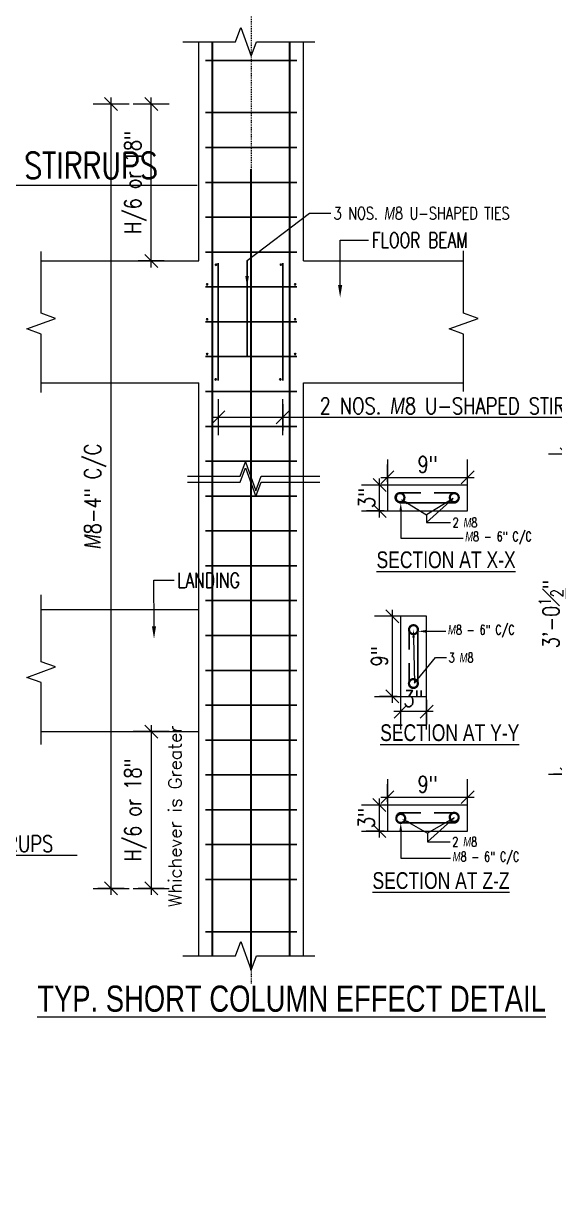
# Model space of a CAD drawing. Header units: inches. Extents: x 0 to 162649, y -36601 to -26324.
# Drawn here: x 150991.8 to 151052.7, y -27428.8 to -27294.4 of the extents above; entities that cross this region are included whole.
import ezdxf
from ezdxf import colors
from ezdxf.entities.mleader import LeaderData, LeaderLine
from ezdxf.math import Vec2, Vec3

# ---------------------------------------------------------------- set-up
doc = ezdxf.new("R2010")
doc.units = ezdxf.units.IN
doc.header["$MEASUREMENT"] = 0
doc.linetypes.add('CENTER2', pattern=[1.125, 0.75, -0.125, 0.125, -0.125])
for name, color, linetype, lineweight in [('Center Line', 253, 'CENTER2', 5), ('Dim', 1, 'Continuous', 13), ('dimention', 1, 'Continuous', 13), ('l', 61, 'Continuous', 13), ('Line', 31, 'Continuous', 5), ('Rein', 3, 'Continuous', 30), ('Stirrups', 191, 'Continuous', 25), ('TEXT', 7, 'Continuous', 9), ('Title', 4, 'Continuous', 18)]:
    doc.layers.add(name, color=color, linetype=linetype, lineweight=lineweight)
doc.styles.add('Arial', font='arial.ttf', dxfattribs={"width": 0.8})
doc.styles.add('rmtext', font='romans.shx', dxfattribs={"width": 0.8})
doc.styles.add('romans', font='romans.shx', dxfattribs={"width": 0.75})
doc.styles.add('S20', font='romans.shx', dxfattribs={"width": 0.75})
doc.dimstyles.new('Copy of DIM 48', dxfattribs={"dimscale": 48, "dimtxt": 0.0625, "dimasz": 0.046875, "dimexe": 0.0625, "dimexo": 0.015625, "dimgap": 0.015625, "dimtad": 3, "dimdec": 1, "dimzin": 3, "dimdsep": 46, "dimlunit": 4, "dimtxsty": 'rmtext', "dimblk": 'OBLIQUE', "dimcen": 0.09375, "dimdle": 0.03125, "dimclrd": 1, "dimclre": 1, "dimclrt": 2, "dimadec": 0, "dimazin": 0, "dimtfac": 0.75, "dimtdec": 1, "dimtix": 1, "dimtmove": 0, "dimatfit": 3, "dimfxl": 0.0625, "dimfxlon": 1, "dimfrac": 1, "dimtolj": 1, "dimtzin": 0, "dimlwd": -1, "dimlwe": 5, "dimarcsym": 0})
doc.dimstyles.new('DIM-24', dxfattribs={"dimscale": 24, "dimtxt": 0.078125, "dimasz": 0.0625, "dimexe": 0.0625, "dimexo": 0.015625, "dimgap": 0.015625, "dimtad": 1, "dimdec": 1, "dimzin": 3, "dimdsep": 46, "dimlunit": 4, "dimtxsty": 'rmtext', "dimblk": 'OBLIQUE', "dimcen": 0.09375, "dimdle": 0.03125, "dimclrd": 1, "dimclre": 1, "dimclrt": 2, "dimadec": 0, "dimazin": 0, "dimtfac": 0.75, "dimtdec": 1, "dimtix": 1, "dimtmove": 0, "dimatfit": 3, "dimfxl": 0.0625, "dimfxlon": 1, "dimfrac": 1, "dimtolj": 1, "dimtzin": 0, "dimlwd": -1, "dimlwe": 5, "dimarcsym": 0})

# ---------------------------------------------------------------- blocks, each defined once
blk = doc.blocks.new('_Oblique')
for p, q in [((0, -1.375), (0, 1.375)), ((-0.495, -0.495), (0.495, 0.495))]:
    blk.add_line(p, q)
blk = doc.blocks.new('*D1249')
at = {"layer": 'Defpoints', "color": 0, "transparency": 16777216}
for p in [(151033.5, -27347.41), (151042.7, -27346.54), (151042.7, -27347.41)]:
    blk.add_point(p, dxfattribs=at)
at = {"layer": 'dimention', "color": 1, "lineweight": 5, "transparency": 16777216}
for p, q in [((151033.5, -27347.03), (151033.5, -27345.04)), ((151042.7, -27347.03), (151042.7, -27345.04))]:
    blk.add_line(p, q, dxfattribs=at)
at = {"layer": 'dimention', "color": 1, "transparency": 16777216}
blk.add_line((151032.75, -27346.54), (151043.45, -27346.54), dxfattribs=at)
at = {"layer": 'dimention', "color": 1, "transparency": 16777216, "xscale": 1.5, "yscale": 1.5, "zscale": 1.5, "rotation": 180}
blk.add_blockref('_Oblique', (151033.5, -27346.54), dxfattribs=at)
at = {"layer": 'dimention', "color": 1, "transparency": 16777216, "xscale": 1.5, "yscale": 1.5, "zscale": 1.5}
blk.add_blockref('_Oblique', (151042.7, -27346.54), dxfattribs=at)
at = {"layer": 'dimention', "color": 2, "transparency": 16777216, "insert": (151038.1, -27345.05), "char_height": 1.875, "attachment_point": 5, "style": 'rmtext'}
blk.add_mtext('\\A1;9"', dxfattribs=at)
blk = doc.blocks.new('*D1250')
at = {"layer": 'Defpoints', "color": 0, "transparency": 16777216}
for p in [(151032.61, -27347.41), (151033.5, -27347.41), (151033.5, -27350.39)]:
    blk.add_point(p, dxfattribs=at)
at = {"layer": 'dimention', "color": 1, "lineweight": 5, "transparency": 16777216}
for p, q in [((151033.12, -27347.41), (151031.11, -27347.41)), ((151033.12, -27350.39), (151031.11, -27350.39))]:
    blk.add_line(p, q, dxfattribs=at)
at = {"layer": 'dimention', "color": 1, "transparency": 16777216}
blk.add_line((151032.61, -27351.14), (151032.61, -27346.66), dxfattribs=at)
at = {"layer": 'dimention', "color": 1, "transparency": 16777216, "xscale": 1.5, "yscale": 1.5, "zscale": 1.5}
for p, rotation in [((151032.61, -27347.41), 90), ((151032.61, -27350.39), 270)]:
    blk.add_blockref('_Oblique', p, dxfattribs=dict(at, rotation=rotation))
at = {"layer": 'dimention', "color": 2, "transparency": 16777216, "insert": (151031.12, -27348.9), "char_height": 1.875, "attachment_point": 5, "rotation": 90, "style": 'rmtext'}
blk.add_mtext('\\A1;3"', dxfattribs=at)
blk = doc.blocks.new('*D1254')
at = {"layer": 'Defpoints', "color": 0, "transparency": 16777216}
for p in [(151054.04, -27343.87), (151058.14, -27343.87), (151058.14, -27380.59)]:
    blk.add_point(p, dxfattribs=at)
at = {"layer": 'dimention', "color": 1, "transparency": 16777216}
blk.add_line((151054.04, -27381.34), (151054.04, -27343.12), dxfattribs=at)
at = {"layer": 'dimention', "color": 1, "lineweight": 5, "transparency": 16777216}
for p, q in [((151055.54, -27343.87), (151052.54, -27343.87)), ((151055.54, -27380.59), (151052.54, -27380.59))]:
    blk.add_line(p, q, dxfattribs=at)
at = {"layer": 'dimention', "color": 1, "transparency": 16777216, "xscale": 1.5, "yscale": 1.5, "zscale": 1.5}
for p, rotation in [((151054.04, -27343.87), 90), ((151054.04, -27380.59), 270)]:
    blk.add_blockref('_Oblique', p, dxfattribs=dict(at, rotation=rotation))
at = {"layer": 'dimention', "color": 2, "transparency": 16777216, "insert": (151052.26, -27362.23), "char_height": 1.875, "attachment_point": 5, "rotation": 90, "style": 'rmtext'}
blk.add_mtext('\\A1;3\'-0{\\H0.750000x;\\S1#2;}"', dxfattribs=at)
blk = doc.blocks.new('*D1258')
at = {"layer": 'Defpoints', "color": 0, "transparency": 16777216}
for p in [(151034.08, -27362.47), (151035, -27362.47), (151035, -27371.67)]:
    blk.add_point(p, dxfattribs=at)
at = {"layer": 'dimention', "color": 1, "lineweight": 5, "transparency": 16777216}
for p, q in [((151034.62, -27362.47), (151032.58, -27362.47)), ((151034.62, -27371.67), (151032.58, -27371.67))]:
    blk.add_line(p, q, dxfattribs=at)
at = {"layer": 'dimention', "color": 1, "transparency": 16777216}
blk.add_line((151034.08, -27372.42), (151034.08, -27361.72), dxfattribs=at)
at = {"layer": 'dimention', "color": 1, "transparency": 16777216, "xscale": 1.5, "yscale": 1.5, "zscale": 1.5}
for p, rotation in [((151034.08, -27362.47), 90), ((151034.08, -27371.67), 270)]:
    blk.add_blockref('_Oblique', p, dxfattribs=dict(at, rotation=rotation))
at = {"layer": 'dimention', "color": 2, "transparency": 16777216, "insert": (151032.59, -27367.07), "char_height": 1.875, "attachment_point": 5, "rotation": 90, "style": 'rmtext'}
blk.add_mtext('\\A1;9"', dxfattribs=at)
blk = doc.blocks.new('*D1259')
at = {"layer": 'Defpoints', "color": 0, "transparency": 16777216}
for p in [(151035, -27371.67), (151037.99, -27371.67), (151035, -27373.41)]:
    blk.add_point(p, dxfattribs=at)
at = {"layer": 'dimention', "color": 1, "lineweight": 5, "transparency": 16777216}
for p, q in [((151035, -27372.05), (151035, -27374.91)), ((151037.99, -27372.05), (151037.99, -27374.91))]:
    blk.add_line(p, q, dxfattribs=at)
at = {"layer": 'dimention', "color": 1, "transparency": 16777216}
blk.add_line((151038.74, -27373.41), (151034.25, -27373.41), dxfattribs=at)
at = {"layer": 'dimention', "color": 1, "transparency": 16777216, "xscale": 1.5, "yscale": 1.5, "zscale": 1.5, "rotation": 180}
blk.add_blockref('_Oblique', (151035, -27373.41), dxfattribs=at)
at = {"layer": 'dimention', "color": 1, "transparency": 16777216, "xscale": 1.5, "yscale": 1.5, "zscale": 1.5}
blk.add_blockref('_Oblique', (151037.99, -27373.41), dxfattribs=at)
at = {"layer": 'dimention', "color": 2, "transparency": 16777216, "insert": (151036.49, -27371.92), "char_height": 1.875, "attachment_point": 5, "style": 'rmtext'}
blk.add_mtext('\\A1;3"', dxfattribs=at)
blk = doc.blocks.new('*D1260')
at = {"layer": 'Defpoints', "color": 0, "transparency": 16777216}
for p in [(151042.7, -27383.23), (151033.5, -27384.13), (151042.7, -27384.13)]:
    blk.add_point(p, dxfattribs=at)
at = {"layer": 'dimention', "color": 1, "lineweight": 5, "transparency": 16777216}
for p, q in [((151033.5, -27383.76), (151033.5, -27381.73)), ((151042.7, -27383.76), (151042.7, -27381.73))]:
    blk.add_line(p, q, dxfattribs=at)
at = {"layer": 'dimention', "color": 1, "transparency": 16777216}
blk.add_line((151032.75, -27383.23), (151043.45, -27383.23), dxfattribs=at)
at = {"layer": 'dimention', "color": 1, "transparency": 16777216, "xscale": 1.5, "yscale": 1.5, "zscale": 1.5, "rotation": 180}
blk.add_blockref('_Oblique', (151033.5, -27383.23), dxfattribs=at)
at = {"layer": 'dimention', "color": 1, "transparency": 16777216, "xscale": 1.5, "yscale": 1.5, "zscale": 1.5}
blk.add_blockref('_Oblique', (151042.7, -27383.23), dxfattribs=at)
at = {"layer": 'dimention', "color": 2, "transparency": 16777216, "insert": (151038.1, -27381.74), "char_height": 1.875, "attachment_point": 5, "style": 'rmtext'}
blk.add_mtext('\\A1;9"', dxfattribs=at)
blk = doc.blocks.new('*D1261')
at = {"layer": 'Defpoints', "color": 0, "transparency": 16777216}
for p in [(151032.58, -27384.13), (151033.5, -27384.13), (151033.5, -27387.12)]:
    blk.add_point(p, dxfattribs=at)
at = {"layer": 'dimention', "color": 1, "transparency": 16777216}
blk.add_line((151032.58, -27387.87), (151032.58, -27383.38), dxfattribs=at)
at = {"layer": 'dimention', "color": 1, "lineweight": 5, "transparency": 16777216}
for p, q in [((151033.12, -27384.13), (151031.08, -27384.13)), ((151033.12, -27387.12), (151031.08, -27387.12))]:
    blk.add_line(p, q, dxfattribs=at)
at = {"layer": 'dimention', "color": 1, "transparency": 16777216, "xscale": 1.5, "yscale": 1.5, "zscale": 1.5}
for p, rotation in [((151032.58, -27384.13), 90), ((151032.58, -27387.12), 270)]:
    blk.add_blockref('_Oblique', p, dxfattribs=dict(at, rotation=rotation))
at = {"layer": 'dimention', "color": 2, "transparency": 16777216, "insert": (151031.09, -27385.63), "char_height": 1.875, "attachment_point": 5, "rotation": 90, "style": 'rmtext'}
blk.add_mtext('\\A1;3"', dxfattribs=at)
blk = doc.blocks.new('_DotSmall')
at = {"color": 0, "linetype": 'ByBlock', "const_width": 0.5}
blk.add_lwpolyline([(-0.0625, 0, 1), (0.0625, 0, 1)], format="xyb", close=True, dxfattribs=at)
blk = doc.blocks.new('*D1302')
at = {"layer": 'Defpoints', "color": 0, "transparency": 16777216}
for p in [(150940.81, -27307.72), (150946.7, -27307.72), (150946.7, -27313)]:
    blk.add_point(p, dxfattribs=at)
at = {"layer": 'dimention', "color": 1, "lineweight": 5, "transparency": 16777216}
for p, q in [((150940.81, -27310), (150940.81, -27316)), ((150946.7, -27310), (150946.7, -27316))]:
    blk.add_line(p, q, dxfattribs=at)
at = {"layer": 'dimention', "color": 1, "transparency": 16777216}
for p, q in [((150939.31, -27313), (150946.7, -27313)), ((150946.7, -27313), (151011.7, -27313))]:
    blk.add_line(p, q, dxfattribs=at)
at = {"layer": 'dimention', "color": 1, "transparency": 16777216, "xscale": 2.25, "yscale": 2.25, "zscale": 2.25, "rotation": 180}
blk.add_blockref('_Oblique', (150940.81, -27313), dxfattribs=at)
at = {"layer": 'dimention', "color": 1, "transparency": 16777216, "xscale": 2.25, "yscale": 2.25, "zscale": 2.25}
blk.add_blockref('_Oblique', (150946.7, -27313), dxfattribs=at)
at = {"layer": 'dimention', "color": 2, "transparency": 16777216, "insert": (150980.32, -27310.75), "char_height": 3, "attachment_point": 5, "style": 'rmtext'}
blk.add_mtext('\\A1;{\\C2;2 NOS. \\Fgothici|c0;M\\Fromans|c0;8 U-SHAPED STIRRUPS}', dxfattribs=at)
blk = doc.blocks.new('*D1304')
at = {"layer": 'Defpoints', "color": 0, "transparency": 16777216}
for p in [(150940.81, -27387.64), (150946.7, -27387.64), (150946.7, -27389.89)]:
    blk.add_point(p, dxfattribs=at)
at = {"layer": 'dimention', "color": 1, "lineweight": 5, "transparency": 16777216}
for p, q in [((150940.81, -27388.39), (150940.81, -27391.39)), ((150946.7, -27388.39), (150946.7, -27391.39))]:
    blk.add_line(p, q, dxfattribs=at)
at = {"layer": 'dimention', "color": 1, "transparency": 16777216}
for p, q in [((150940.06, -27389.89), (150946.7, -27389.89)), ((150946.7, -27389.89), (150997.93, -27389.89))]:
    blk.add_line(p, q, dxfattribs=at)
at = {"layer": 'dimention', "color": 1, "transparency": 16777216, "xscale": 1.5, "yscale": 1.5, "zscale": 1.5, "rotation": 180}
blk.add_blockref('_Oblique', (150940.81, -27389.89), dxfattribs=at)
at = {"layer": 'dimention', "color": 1, "transparency": 16777216, "xscale": 1.5, "yscale": 1.5, "zscale": 1.5}
blk.add_blockref('_Oblique', (150946.7, -27389.89), dxfattribs=at)
at = {"layer": 'dimention', "color": 2, "transparency": 16777216, "insert": (150978.41, -27388.58), "char_height": 1.875, "attachment_point": 5, "style": 'rmtext'}
blk.add_mtext('\\A1;{\\C2;2 NOS. \\Fgothici|c0;M\\Fromans|c0;8 U-SHAPED STIRRUPS}', dxfattribs=at)
blk = doc.blocks.new('*D1282')
at = {"layer": 'Defpoints', "color": 0, "transparency": 16777216}
for p in [(151006.42, -27303.7), (151011.88, -27303.7), (151011.88, -27321.7)]:
    blk.add_point(p, dxfattribs=at)
at = {"layer": 'dimention', "color": 1, "transparency": 16777216}
blk.add_line((151006.42, -27322.45), (151006.42, -27302.95), dxfattribs=at)
at = {"layer": 'dimention', "color": 1, "lineweight": 5, "transparency": 16777216}
for p, q in [((151007.92, -27303.7), (151004.92, -27303.7)), ((151007.92, -27321.7), (151004.92, -27321.7))]:
    blk.add_line(p, q, dxfattribs=at)
at = {"layer": 'dimention', "color": 1, "transparency": 16777216, "xscale": 1.5, "yscale": 1.5, "zscale": 1.5}
for p, rotation in [((151006.42, -27303.7), 90), ((151006.42, -27321.7), 270)]:
    blk.add_blockref('_Oblique', p, dxfattribs=dict(at, rotation=rotation))
at = {"layer": 'dimention', "color": 2, "transparency": 16777216, "insert": (151004.62, -27312.7), "char_height": 1.875, "attachment_point": 5, "rotation": 90, "style": 'rmtext'}
blk.add_mtext('\\A1;H/6 or 18"', dxfattribs=at)
blk = doc.blocks.new('*D1283')
at = {"layer": 'Defpoints', "color": 0, "transparency": 16777216}
for p in [(151001.81, -27303.7), (151011.88, -27303.7), (151011.88, -27393.7)]:
    blk.add_point(p, dxfattribs=at)
at = {"layer": 'dimention', "color": 1, "transparency": 16777216}
blk.add_line((151001.81, -27394.45), (151001.81, -27302.95), dxfattribs=at)
at = {"layer": 'dimention', "color": 1, "lineweight": 5, "transparency": 16777216}
for p, q in [((151003.31, -27303.7), (151000.31, -27303.7)), ((151003.31, -27393.7), (151000.31, -27393.7))]:
    blk.add_line(p, q, dxfattribs=at)
at = {"layer": 'dimention', "color": 1, "transparency": 16777216, "xscale": 1.5, "yscale": 1.5, "zscale": 1.5}
for p, rotation in [((151001.81, -27303.7), 90), ((151001.81, -27393.7), 270)]:
    blk.add_blockref('_Oblique', p, dxfattribs=dict(at, rotation=rotation))
at = {"layer": 'dimention', "color": 2, "transparency": 16777216, "insert": (151000.01, -27348.7), "char_height": 1.875, "attachment_point": 5, "rotation": 90, "style": 'rmtext'}
blk.add_mtext('\\A1;{\\Fgothici|c0;M}8-4" C/C', dxfattribs=at)
blk = doc.blocks.new('*D1284')
at = {"layer": 'Defpoints', "color": 0, "transparency": 16777216}
for p in [(151013.44, -27375.7), (151006.42, -27393.7), (151011.88, -27393.7)]:
    blk.add_point(p, dxfattribs=at)
at = {"layer": 'dimention', "color": 1, "lineweight": 5, "transparency": 16777216}
for p, q in [((151007.92, -27375.7), (151004.92, -27375.7)), ((151007.92, -27393.7), (151004.92, -27393.7))]:
    blk.add_line(p, q, dxfattribs=at)
at = {"layer": 'dimention', "color": 1, "transparency": 16777216}
blk.add_line((151006.42, -27374.95), (151006.42, -27394.45), dxfattribs=at)
at = {"layer": 'dimention', "color": 1, "transparency": 16777216, "xscale": 1.5, "yscale": 1.5, "zscale": 1.5}
for p, rotation in [((151006.42, -27375.7), 90), ((151006.42, -27393.7), 270)]:
    blk.add_blockref('_Oblique', p, dxfattribs=dict(at, rotation=rotation))
at = {"layer": 'dimention', "color": 2, "transparency": 16777216, "insert": (151004.62, -27384.7), "char_height": 1.875, "attachment_point": 5, "rotation": 90, "style": 'rmtext'}
blk.add_mtext('\\A1;H/6 or 18"', dxfattribs=at)
blk = doc.blocks.new('*D1285')
at = {"layer": 'Defpoints', "color": 0, "transparency": 16777216}
for p in [(151014.1, -27335.43), (151021.49, -27335.43), (151021.49, -27339.64)]:
    blk.add_point(p, dxfattribs=at)
at = {"layer": 'dimention', "color": 1, "lineweight": 5, "transparency": 16777216}
for p, q in [((151014.1, -27338.14), (151014.1, -27341.14)), ((151021.49, -27338.14), (151021.49, -27341.14))]:
    blk.add_line(p, q, dxfattribs=at)
at = {"layer": 'dimention', "color": 1, "transparency": 16777216}
for p, q in [((151013.35, -27339.64), (151021.49, -27339.64)), ((151021.49, -27339.64), (151062.02, -27339.64))]:
    blk.add_line(p, q, dxfattribs=at)
at = {"layer": 'dimention', "color": 1, "transparency": 16777216, "xscale": 1.5, "yscale": 1.5, "zscale": 1.5, "rotation": 180}
blk.add_blockref('_Oblique', (151014.1, -27339.64), dxfattribs=at)
at = {"layer": 'dimention', "color": 1, "transparency": 16777216, "xscale": 1.5, "yscale": 1.5, "zscale": 1.5}
blk.add_blockref('_Oblique', (151021.49, -27339.64), dxfattribs=at)
at = {"layer": 'dimention', "color": 2, "transparency": 16777216, "insert": (151042.51, -27338.33), "char_height": 1.875, "attachment_point": 5, "style": 'rmtext'}
blk.add_mtext('\\A1;{\\C2;2 NOS. \\Fgothici|c0;M\\Fromans|c0;8 U-SHAPED STIRRUPS}', dxfattribs=at)
blk = doc.blocks.new('*U1221')
at = {"layer": 'Stirrups'}
blk.add_line((5.22, 0), (-5.22, 0), dxfattribs=at)
blk = doc.blocks.new('*U1222')
at = {"layer": 'Dim', "color": 0, "linetype": 'ByBlock', "lineweight": -2, "transparency": 16777216}
for p in [(0, 88), (0, 84), (0, 80), (0, 76), (0, 72), (0, 68), (0, 64), (0, 60), (0, 56), (0, 52), (0, 48), (0, 44), (0, 40), (0, 36), (0, 32), (0, 28), (0, 24), (0, 20), (0, 16), (0, 12), (0, 8), (0, 4), (0, 0)]:
    blk.add_blockref('*U1221', p, dxfattribs=at)

msp = doc.modelspace()

# ---------------------------------------------------------------- linework, layer by layer
at = {"layer": 'Center Line', "ltscale": 0.05}
msp.add_line((151017.88, -27292.15), (151017.88, -27404.61), dxfattribs=at)
at = {"layer": 'l'}
for p, q in [((151011.88, -27321.7), (151011.88, -27296.56)), ((151023.88, -27321.7), (151023.88, -27296.56)), ((150993.8, -27321.7), (151011.88, -27321.7)), ((151023.88, -27321.7), (151042.24, -27321.7)), ((150993.79, -27335.7), (151011.88, -27335.7)), ((151011.88, -27401.43), (151011.88, -27335.7)), ((151023.88, -27335.7), (151042.24, -27335.7)), ((151023.88, -27401.43), (151023.88, -27335.7)), ((150993.8, -27361.7), (151011.88, -27361.7)), ((150993.79, -27375.7), (151011.88, -27375.7))]:
    msp.add_line(p, q, dxfattribs=at)
for points in [[(151033.5, -27350.39), (151042.7, -27350.39), (151042.7, -27347.41), (151033.5, -27347.41)], [(151037.99, -27371.67), (151037.99, -27362.47), (151035, -27362.47), (151035, -27371.67)], [(151033.5, -27387.12), (151042.7, -27387.12), (151042.7, -27384.13), (151033.5, -27384.13)]]:
    msp.add_lwpolyline(points, close=True, dxfattribs=at)
at = {"layer": 'Line'}
for points in [[(151010.03, -27296.56), (151016.08, -27296.56), (151016.68, -27294.91), (151017.88, -27298.21), (151018.48, -27296.56), (151025.19, -27296.56)], [(150993.8, -27336.8), (150993.8, -27330.09), (150992.15, -27329.49), (150995.44, -27328.29), (150993.8, -27327.69), (150993.8, -27320.61)], [(151042.24, -27336.69), (151042.24, -27330.09), (151040.59, -27329.49), (151043.89, -27328.29), (151042.24, -27327.69), (151042.24, -27320.54)], [(151010.59, -27346.41), (151016.63, -27346.41), (151017.23, -27344.76), (151018.43, -27348.06), (151019.03, -27346.41), (151025.75, -27346.41)], [(151010.59, -27347.08), (151016.63, -27347.08), (151017.23, -27345.43), (151018.43, -27348.73), (151019.03, -27347.08), (151025.75, -27347.08)], [(150993.8, -27377.2), (150993.8, -27370.09), (150992.15, -27369.49), (150995.44, -27368.29), (150993.8, -27367.69), (150993.8, -27360.01)], [(151010.03, -27401.43), (151016.08, -27401.43), (151016.68, -27399.78), (151017.88, -27403.08), (151018.48, -27401.43), (151025.19, -27401.43)]]:
    msp.add_lwpolyline(points, dxfattribs=at)
at = {"layer": 'Rein'}
for p, q in [((151013.44, -27401.43), (151013.44, -27296.56)), ((151022.32, -27401.43), (151022.32, -27296.56)), ((151017.88, -27403.08), (151017.88, -27311.16))]:
    msp.add_line(p, q, dxfattribs=at)
at = {"layer": 'Stirrups'}
for p, q in [((151023.1, -27298.68), (151012.66, -27298.68)), ((151014.1, -27335.43), (151014.1, -27321.97)), ((151021.49, -27335.43), (151021.49, -27321.97)), ((151023.1, -27324.68), (151012.66, -27324.68)), ((151023.1, -27328.68), (151012.66, -27328.68)), ((151023.1, -27332.68), (151012.66, -27332.68)), ((151035.98, -27364.01), (151035.98, -27366.29)), ((151012.66, -27398.68), (151023.1, -27398.68))]:
    msp.add_line(p, q, dxfattribs=at)
for points in [[(151038.88, -27348.3), (151041.16, -27348.3, -0.414214), (151041.68, -27348.81), (151041.68, -27348.94, -0.414214), (151041.16, -27349.45), (151035.03, -27349.45, -0.414214), (151034.52, -27348.94), (151034.52, -27348.81, -0.414214), (151035.03, -27348.3), (151037.32, -27348.3)], [(151035.98, -27364.01, -0.414214), (151036.49, -27363.49, -0.414214), (151037, -27364.01), (151037, -27370.14, -0.414214), (151036.49, -27370.65), (151036.49, -27370.65, -0.414214), (151035.98, -27370.14), (151035.98, -27367.85)], [(151037.32, -27385.03), (151035.03, -27385.03, 0.414214), (151034.52, -27385.54), (151034.52, -27385.67, 0.414214), (151035.03, -27386.18), (151041.16, -27386.18, 0.414214), (151041.68, -27385.67), (151041.68, -27385.54, 0.414214), (151041.16, -27385.03), (151038.88, -27385.03)]]:
    msp.add_lwpolyline(points, format="xyb", dxfattribs=at)
for centre, start, end in [((151013.85, -27322.13), 0, 180), ((151013.85, -27322.13), 180, 0), ((151021.28, -27322.13), 0, 180), ((151021.28, -27322.13), 180, 0), ((151012.83, -27324.39), 0, 180), ((151012.83, -27324.39), 180, 0), ((151022.92, -27324.39), 0, 180), ((151022.92, -27324.39), 180, 0), ((151012.83, -27328.39), 0, 180), ((151012.83, -27328.39), 180, 0), ((151022.92, -27328.39), 0, 180), ((151022.92, -27328.39), 180, 0), ((151012.83, -27332.39), 0, 180), ((151012.83, -27332.39), 180, 0), ((151022.92, -27332.39), 0, 180), ((151022.92, -27332.39), 180, 0), ((151013.81, -27335.29), 0, 180), ((151013.81, -27335.29), 180, 0), ((151021.22, -27335.29), 0, 180), ((151021.22, -27335.29), 180, 0)]:
    msp.add_arc(centre, 0.075, start, end, dxfattribs=at)

# ---------------------------------------------------------------- block references
at = {"layer": 'Dim'}
msp.add_blockref('*U1222', (151017.88, -27392.68), dxfattribs=at)
at = {"layer": 'Rein', "xscale": 2.044444444444445, "yscale": 2.044444444444445, "zscale": 2.044444444444445}
for p in [(151034.94, -27348.85), (151041.17, -27348.86), (151036.49, -27364.01), (151036.48, -27370.19), (151035.03, -27385.67), (151041.16, -27385.54)]:
    msp.add_blockref('_DotSmall', p, dxfattribs=at)

# ---------------------------------------------------------------- texts
at = {"layer": 'TEXT', "style": 'S20'}
msp.add_text('Whichever is Greater', height=1.5, rotation=90, dxfattribs=at).set_placement((151009.89, -27395.83))

# ---------------------------------------------------------------- dimensions: what is measured, and where the dimension line sits
at = {"layer": 'dimention'}
for base, p1, p2, dimstyle, picture, middle in [((150946.7, -27313), (150940.81, -27307.72), (150946.7, -27307.72), 'Copy of DIM 48', '*D1302', (150980.32, -27313)), ((151021.49, -27339.64), (151014.1, -27335.43), (151021.49, -27335.43), 'DIM-24', '*D1285', (151042.51, -27339.64)), ((150946.7, -27389.89), (150940.81, -27387.64), (150946.7, -27387.64), 'DIM-24', '*D1304', (150978.41, -27389.89))]:
    dim = msp.add_linear_dim(base=base, p1=p1, p2=p2, text='{\\C2;2 NOS. \\Fgothici|c0;M\\Fromans|c0;8 U-SHAPED STIRRUPS}', dimstyle=dimstyle, dxfattribs=at)
    dim.commit()
    dim.dimension.update_dxf_attribs({"geometry": picture, "text_midpoint": middle, "dimtype": 160})
for base, p1, p2, angle, text, picture, middle in [((151001.81, -27303.7), (151011.88, -27393.7), (151011.88, -27303.7), 90, '{\\Fgothici|c0;M}8-4" C/C', '*D1283', (151000.01, -27348.7)), ((151006.42, -27303.7), (151011.88, -27321.7), (151011.88, -27303.7), 90, 'H/6 or 18"', '*D1282', (151004.62, -27312.7)), ((151006.42, -27393.7), (151013.44, -27375.7), (151011.88, -27393.7), 270, 'H/6 or 18"', '*D1284', (151004.62, -27384.7))]:
    dim = msp.add_linear_dim(base=base, p1=p1, p2=p2, angle=angle, text=text, dimstyle='DIM-24', dxfattribs=at)
    dim.commit()
    dim.dimension.update_dxf_attribs({"geometry": picture, "text_midpoint": middle})
for base, p1, p2, angle, picture, middle in [((151054.04, -27343.87), (151058.14, -27380.59), (151058.14, -27343.87), 90, '*D1254', (151052.26, -27362.23)), ((151034.08, -27362.47), (151035, -27371.67), (151035, -27362.47), 90, '*D1258', (151032.59, -27367.07)), ((151035, -27373.41), (151037.99, -27371.67), (151035, -27371.67), 180, '*D1259', (151036.49, -27371.92))]:
    dim = msp.add_linear_dim(base=base, p1=p1, p2=p2, angle=angle, dimstyle='DIM-24', dxfattribs=at)
    dim.commit()
    dim.dimension.update_dxf_attribs({"geometry": picture, "text_midpoint": middle})
for base, p1, p2, picture, middle in [((151042.7, -27346.54), (151033.5, -27347.41), (151042.7, -27347.41), '*D1249', (151038.1, -27345.05)), ((151042.7, -27383.23), (151033.5, -27384.13), (151042.7, -27384.13), '*D1260', (151038.1, -27381.74))]:
    dim = msp.add_linear_dim(base=base, p1=p1, p2=p2, dimstyle='DIM-24', dxfattribs=at)
    dim.commit()
    dim.dimension.update_dxf_attribs({"geometry": picture, "text_midpoint": middle})
for base, p1, p2, picture, middle in [((151032.61, -27347.41), (151033.5, -27350.39), (151033.5, -27347.41), '*D1250', (151032.61, -27348.9)), ((151032.58, -27384.13), (151033.5, -27387.12), (151033.5, -27384.13), '*D1261', (151032.58, -27385.63))]:
    dim = msp.add_linear_dim(base=base, p1=p1, p2=p2, angle=90, dimstyle='DIM-24', dxfattribs=at)
    dim.commit()
    dim.dimension.update_dxf_attribs({"geometry": picture, "text_midpoint": middle, "dimtype": 160})

# ---------------------------------------------------------------- leaders
ml = msp.add_multileader_mtext('Standard', dxfattribs=at)
ml.set_content('{\\Fromans|c0;\\W0.75;3 NOS. \\Fgothici|c0;M\\Fromans|c0;8 U-SHAPED TIES}', color=2, style='romans')
ml.set_leader_properties(color=1, linetype='ByLayer', lineweight=9)
ml.build(insert=Vec2(0, 0))
ml.multileader.update_dxf_attribs({"text_right_attachment_type": 6, "dogleg_length": 0.25, "arrow_head_size": 1.25, "scale": 20})
ctx = ml.context
ctx.base_point, ctx.scale, ctx.char_height, ctx.arrow_head_size, ctx.landing_gap_size, ctx.plane_origin = Vec3(151027.02, -27316.23), 20, 1.44, 1.25, 0.312, Vec3(151016.41, -27322.54)
ctx.right_attachment = 6
notes = []
notes.append((ctx, [(0, (1, 1, 0), (151024.58, -27316.23), (1, 0), 2.45, [(4, [(151017.41, -27324.68), (151017.41, -27321.65), (151017.41, -27328.68), (151017.41, -27321.65), (151017.41, -27332.68), (151017.41, -27321.65)], 0, [])])]))
ctx.mtext.insert, ctx.mtext.flow_direction = Vec3(151027.33, -27315.51), 5
ml = msp.add_multileader_mtext('Standard', dxfattribs=at)
ml.set_content('FLOOR BEAM', color=2, style='romans')
ml.set_leader_properties(color=1, linetype='ByLayer', lineweight=9)
ml.build(insert=Vec2(0, 0))
ml.multileader.update_dxf_attribs({"text_right_attachment_type": 6, "dogleg_length": 0.136, "arrow_head_size": 1.44, "scale": 24})
ctx = ml.context
ctx.base_point, ctx.scale, ctx.char_height, ctx.arrow_head_size, ctx.landing_gap_size, ctx.plane_origin = Vec3(151031.36, -27319.31), 24, 1.728, 1.44, 0.375, Vec3(151025.78, -27311.76)
ctx.right_attachment = 6
notes.append((ctx, [(0, (1, 1, 0), (151028.08, -27319.31), (1, 0), 3.27, [(0, [(151028.08, -27325.9)], 0, [])])]))
ctx.mtext.insert, ctx.mtext.flow_direction = Vec3(151031.73, -27318.45), 5
ml = msp.add_multileader_mtext('Standard', dxfattribs=at)
ml.set_content('{\\Fgothici|c0;M}8 - 6" C/C', color=2, style='romans')
ml.set_leader_properties(color=1, linetype='ByLayer', lineweight=9)
ml.build(insert=Vec2(0, 0))
ml.multileader.update_dxf_attribs({"text_right_attachment_type": 6, "dogleg_length": 0.438, "arrow_head_size": 0.9, "scale": 15})
ctx = ml.context
ctx.base_point, ctx.scale, ctx.char_height, ctx.arrow_head_size, ctx.landing_gap_size, ctx.plane_origin = Vec3(151040.75, -27390.24), 15, 1.08, 0.9, 0.24, Vec3(151035.64, -27397.76)
ctx.right_attachment = 6
notes.append((ctx, [(0, (1, 1, 0), (151035.03, -27390.24), (1, 0), 5.71, [(0, [(151035.03, -27386.18)], 0, [])])]))
ctx.mtext.insert, ctx.mtext.flow_direction = Vec3(151040.98, -27389.52), 5
ml = msp.add_multileader_mtext('Standard', dxfattribs=at)
ml.set_content('2 {\\Fgothici|c0;M}8', color=2, style='romans')
ml.set_leader_properties(color=1, linetype='ByLayer', lineweight=9)
ml.build(insert=Vec2(0, 0))
ml.multileader.update_dxf_attribs({"text_right_attachment_type": 6, "dogleg_length": 0, "arrow_head_size": 0.9, "scale": 15})
ctx = ml.context
ctx.base_point, ctx.scale, ctx.char_height, ctx.arrow_head_size, ctx.landing_gap_size, ctx.plane_origin = Vec3(151040.71, -27388.35), 15, 1.08, 0.9, 0.24, Vec3(151037.5, -27381.09)
ctx.right_attachment = 6
notes.append((ctx, [(0, (1, 1, 0), (151040.71, -27388.35), (1, 0), 0, [(1, [(151035.16, -27385.71), (151038.11, -27387.37), (151038.11, -27388.35), (151041.17, -27385.62), (151038.11, -27387.37), (151038.11, -27388.35)], 0, [])])]))
ctx.mtext.insert, ctx.mtext.flow_direction = Vec3(151040.95, -27387.81), 5
at = {"layer": 'TEXT'}
ml = msp.add_multileader_mtext('Standard', dxfattribs=at)
ml.set_content('2 {\\Fgothici|c0;M}8', color=2, style='romans')
ml.set_leader_properties(color=1, linetype='ByLayer', lineweight=9)
ml.build(insert=Vec2(0, 0))
ml.multileader.update_dxf_attribs({"text_right_attachment_type": 6, "dogleg_length": 0, "arrow_head_size": 0.9, "scale": 15})
ctx = ml.context
ctx.base_point, ctx.scale, ctx.char_height, ctx.arrow_head_size, ctx.landing_gap_size, ctx.plane_origin = Vec3(151040.74, -27351.72), 15, 1.08, 0.9, 0.24, Vec3(151037.37, -27344.42)
ctx.right_attachment = 6
notes.append((ctx, [(0, (1, 1, 0), (151040.74, -27351.72), (1, 0), 0, [(1, [(151035.02, -27349.03), (151037.98, -27350.85), (151037.98, -27351.72), (151041.04, -27348.94), (151037.98, -27350.85), (151037.98, -27351.72)], 0, [])])]))
ctx.mtext.insert, ctx.mtext.flow_direction = Vec3(151040.98, -27351.18), 5
ml = msp.add_multileader_mtext('Standard', dxfattribs=at)
ml.set_content('{\\Fgothici|c0;M}8 - 6" C/C', color=2, style='romans')
ml.set_leader_properties(color=1, linetype='ByLayer', lineweight=9)
ml.build(insert=Vec2(0, 0))
ml.multileader.update_dxf_attribs({"text_right_attachment_type": 6, "dogleg_length": 0.438, "arrow_head_size": 0.9, "scale": 15})
ctx = ml.context
ctx.base_point, ctx.scale, ctx.char_height, ctx.arrow_head_size, ctx.landing_gap_size, ctx.plane_origin = Vec3(151042.18, -27353.5), 15, 1.08, 0.9, 0.24, Vec3(151035.64, -27361.03)
ctx.right_attachment = 6
notes.append((ctx, [(0, (1, 1, 0), (151035.03, -27353.5), (1, 0), 7.15, [(0, [(151035.03, -27349.45)], 0, [])])]))
ctx.mtext.insert, ctx.mtext.flow_direction = Vec3(151042.42, -27352.78), 5
ml = msp.add_multileader_mtext('Standard', dxfattribs=at)
ml.set_content('LANDING', color=2, style='romans')
ml.set_leader_properties(color=1, linetype='ByLayer', lineweight=9)
ml.build(insert=Vec2(0, 0))
ml.multileader.update_dxf_attribs({"text_right_attachment_type": 6, "dogleg_length": 0.136, "arrow_head_size": 1.44, "scale": 24})
ctx = ml.context
ctx.base_point, ctx.scale, ctx.char_height, ctx.arrow_head_size, ctx.landing_gap_size, ctx.plane_origin = Vec3(151009.04, -27358.34), 24, 1.728, 1.44, 0.375, Vec3(151008.51, -27366.91)
ctx.right_attachment = 6
notes.append((ctx, [(1, (1, 1, 0), (151006.72, -27358.34), (1, 0), 2.31, [(0, [(151006.74, -27365.05)], 0, [])])]))
ctx.mtext.insert, ctx.mtext.flow_direction = Vec3(151009.41, -27357.48), 5
ml = msp.add_multileader_mtext('Standard', dxfattribs=at)
ml.set_content('{\\Fgothici|c0;M\\Fromans|c0;8 - 6" C/C }', color=2, style='romans')
ml.set_leader_properties(color=1, linetype='ByLayer', lineweight=9)
ml.build(insert=Vec2(0, 0))
ml.multileader.update_dxf_attribs({"has_dogleg": 0, "text_right_attachment_type": 6, "dogleg_length": 0.36, "arrow_head_size": 0.9, "scale": 15})
ctx = ml.context
ctx.base_point, ctx.scale, ctx.char_height, ctx.arrow_head_size, ctx.landing_gap_size, ctx.plane_origin = Vec3(151040.21, -27364.2), 15, 1.08, 0.9, 0.24, Vec3(151034.26, -27372.92)
ctx.right_attachment = 6
notes.append((ctx, [(0, (1, 1, 0), (151040, -27364.2), (1, 0), 0.216, [(0, [(151037, -27364.2)], 0, [])])]))
ctx.mtext.insert, ctx.mtext.flow_direction = Vec3(151040.45, -27363.48), 5
ml = msp.add_multileader_mtext('Standard', dxfattribs=at)
ml.set_content('3 {\\Fgothici|c0;M}8', color=2, style='romans')
ml.set_leader_properties(color=1, linetype='ByLayer', lineweight=9)
ml.build(insert=Vec2(0, 0))
ml.multileader.update_dxf_attribs({"text_right_attachment_type": 6, "dogleg_length": 0.25, "arrow_head_size": 0.9, "scale": 15})
ctx = ml.context
ctx.base_point, ctx.scale, ctx.char_height, ctx.arrow_head_size, ctx.landing_gap_size, ctx.plane_origin = Vec3(151040.29, -27367.22), 15, 1.08, 0.9, 0.24, Vec3(151034.16, -27375.97)
ctx.right_attachment = 6
notes.append((ctx, [(0, (1, 1, 0), (151039.02, -27367.22), (1, 0), 1.27, [(2, [(151036.49, -27364.01), (151036.61, -27370.15)], 0, [])])]))
ctx.mtext.insert, ctx.mtext.flow_direction = Vec3(151040.53, -27366.68), 5
at = {"layer": 'Title'}
ml = msp.add_multileader_mtext('Standard', dxfattribs=at)
ml.set_content('{\\W0.75;\\LBAR LAPPING DETAIL AT\\PBEAM/COLUMN JUNCTION}', color=256, style='Arial')
ml.set_leader_properties(color=1, linetype='ByLayer', lineweight=9)
ml.build(insert=Vec2(0, 0))
ml.multileader.update_dxf_attribs({"leader_type": 0, "has_dogleg": 0, "text_left_attachment_type": 5, "text_right_attachment_type": 5, "dogleg_length": 0, "arrow_head_size": 1.2, "scale": 25})
ctx = ml.context
ctx.base_point, ctx.scale, ctx.char_height, ctx.arrow_head_size, ctx.landing_gap_size, ctx.plane_origin = Vec3(151048.46, -27289.28), 25, 3.2, 1.2, 0, Vec3(151058.06, -27295.21)
ctx.left_attachment, ctx.right_attachment, ctx.text_align_type = 5, 5, 1
notes.append((ctx, [(0, (1, 1, 0), (151048.46, -27289.28), (1, 0), 0, [(0, [(151048.46, -27289.28)], 0, [])])]))
ctx.mtext.insert, ctx.mtext.alignment, ctx.mtext.flow_direction = Vec3(151069.62, -27279.99), 2, 5
ml = msp.add_multileader_mtext('Standard', dxfattribs=at)
ml.set_content('{\\fArial CE|b1|i0|c238|p34;\\LBAR OVERLAP DETAIL AT - C}', color=256, style='Arial')
ml.set_leader_properties(color=1, linetype='ByLayer', lineweight=9)
ml.build(insert=Vec2(0, 0))
ml.multileader.update_dxf_attribs({"leader_type": 0, "has_dogleg": 0, "text_left_attachment_type": 5, "text_right_attachment_type": 5, "dogleg_length": 0, "arrow_head_size": 0.479, "scale": 10})
ctx = ml.context
ctx.base_point, ctx.scale, ctx.char_height, ctx.arrow_head_size, ctx.landing_gap_size, ctx.plane_origin = Vec3(151002.82, -27286.86), 10, 1.2778, 0.479, 0, Vec3(151011.02, -27291.3)
ctx.left_attachment, ctx.right_attachment, ctx.text_align_type = 5, 5, 1
notes.append((ctx, [(0, (1, 1, 0), (151002.82, -27286.86), (1, 0), 0, [(0, [(151001.42, -27286.86)], 0, [])])]))
ctx.mtext.insert, ctx.mtext.alignment, ctx.mtext.flow_direction = Vec3(151013.01, -27285.31), 2, 5
ml = msp.add_multileader_mtext('Standard', dxfattribs=at)
ml.set_content('{\\W0.75;\\LSECTION AT X-X}', color=256, style='Arial')
ml.set_leader_properties(color=1, linetype='ByLayer', lineweight=9)
ml.build(insert=Vec2(0, 0))
ml.multileader.update_dxf_attribs({"leader_type": 0, "has_dogleg": 0, "text_left_attachment_type": 5, "text_right_attachment_type": 5, "dogleg_length": 0, "arrow_head_size": 0.719, "scale": 15})
ctx = ml.context
ctx.base_point, ctx.scale, ctx.char_height, ctx.arrow_head_size, ctx.landing_gap_size, ctx.plane_origin = Vec3(151032.31, -27357.36), 15, 1.9167, 0.719, 0, Vec3(151041.9, -27363.29)
ctx.left_attachment, ctx.right_attachment, ctx.text_align_type = 5, 5, 1
notes.append((ctx, [(0, (1, 1, 0), (151032.31, -27357.36), (1, 0), 0, [(0, [(151032.31, -27357.36)], 0, [])])]))
ctx.mtext.insert, ctx.mtext.alignment, ctx.mtext.flow_direction = Vec3(151040.23, -27355.03), 2, 5
ml = msp.add_multileader_mtext('Standard', dxfattribs=at)
ml.set_content('{\\W0.75;\\LSECTION AT Y-Y}', color=256, style='Arial')
ml.set_leader_properties(color=1, linetype='ByLayer', lineweight=9)
ml.build(insert=Vec2(0, 0))
ml.multileader.update_dxf_attribs({"leader_type": 0, "has_dogleg": 0, "text_left_attachment_type": 5, "text_right_attachment_type": 5, "dogleg_length": 0, "arrow_head_size": 0.719, "scale": 15})
ctx = ml.context
ctx.base_point, ctx.scale, ctx.char_height, ctx.arrow_head_size, ctx.landing_gap_size, ctx.plane_origin = Vec3(151032.73, -27377.2), 15, 1.9167, 0.719, 0, Vec3(151042.32, -27383.96)
ctx.left_attachment, ctx.right_attachment, ctx.text_align_type = 5, 5, 1
notes.append((ctx, [(0, (1, 1, 0), (151032.73, -27377.2), (1, 0), 0, [(0, [(151032.73, -27377.2)], 0, [])])]))
ctx.mtext.insert, ctx.mtext.alignment, ctx.mtext.flow_direction = Vec3(151040.65, -27374.87), 2, 5
ml = msp.add_multileader_mtext('Standard', dxfattribs=at)
ml.set_content('{\\W0.75;\\LSECTION AT Z-Z}', color=256, style='Arial')
ml.set_leader_properties(color=1, linetype='ByLayer', lineweight=9)
ml.build(insert=Vec2(0, 0))
ml.multileader.update_dxf_attribs({"leader_type": 0, "has_dogleg": 0, "text_left_attachment_type": 5, "text_right_attachment_type": 5, "dogleg_length": 0, "arrow_head_size": 0.719, "scale": 15})
ctx = ml.context
ctx.base_point, ctx.scale, ctx.char_height, ctx.arrow_head_size, ctx.landing_gap_size, ctx.plane_origin = Vec3(151031.85, -27394.18), 15, 1.9167, 0.719, 0, Vec3(151041.45, -27400.63)
ctx.left_attachment, ctx.right_attachment, ctx.text_align_type = 5, 5, 1
notes.append((ctx, [(0, (1, 1, 0), (151031.85, -27394.18), (1, 0), 0, [(0, [(151031.85, -27394.18)], 0, [])])]))
ctx.mtext.insert, ctx.mtext.alignment, ctx.mtext.flow_direction = Vec3(151039.65, -27391.84), 2, 5
ml = msp.add_multileader_mtext('Standard', dxfattribs=at)
ml.set_content('{\\W0.75;\\LTYP. SHORT COLUMN EFFECT DETAIL}', color=256, style='Arial')
ml.set_leader_properties(color=1, linetype='ByLayer', lineweight=9)
ml.build(insert=Vec2(0, 0))
ml.multileader.update_dxf_attribs({"leader_type": 0, "has_dogleg": 0, "text_left_attachment_type": 5, "text_right_attachment_type": 5, "dogleg_length": 0, "arrow_head_size": 1.12, "scale": 24})
ctx = ml.context
ctx.base_point, ctx.scale, ctx.char_height, ctx.arrow_head_size, ctx.landing_gap_size, ctx.plane_origin = Vec3(150993.44, -27408.51), 24, 3, 1.12, 0, Vec3(151002.82, -27414.84)
ctx.left_attachment, ctx.right_attachment, ctx.text_align_type = 5, 5, 1
notes.append((ctx, [(0, (1, 1, 0), (150993.44, -27408.51), (1, 0), 0, [(0, [(150992.04, -27408.51)], 0, [])])]))
ctx.mtext.insert, ctx.mtext.alignment, ctx.mtext.flow_direction = Vec3(151022.51, -27404.85), 2, 5
for ctx, leaders in notes:
    for number, flags, end, landing, length, lines in leaders:
        leader = LeaderData()
        leader.index, (leader.has_last_leader_line, leader.has_dogleg_vector, leader.attachment_direction) = number, flags
        leader.last_leader_point, leader.dogleg_vector, leader.dogleg_length = Vec3(end), Vec3(landing), length
        for number, points, colour, breaks in lines:
            line = LeaderLine()
            line.index, line.vertices, line.color, line.breaks = number, Vec3.list(points), colors.encode_raw_color(colour), breaks
            leader.lines.append(line)
        ctx.leaders.append(leader)

doc.saveas('drawing.dxf')
